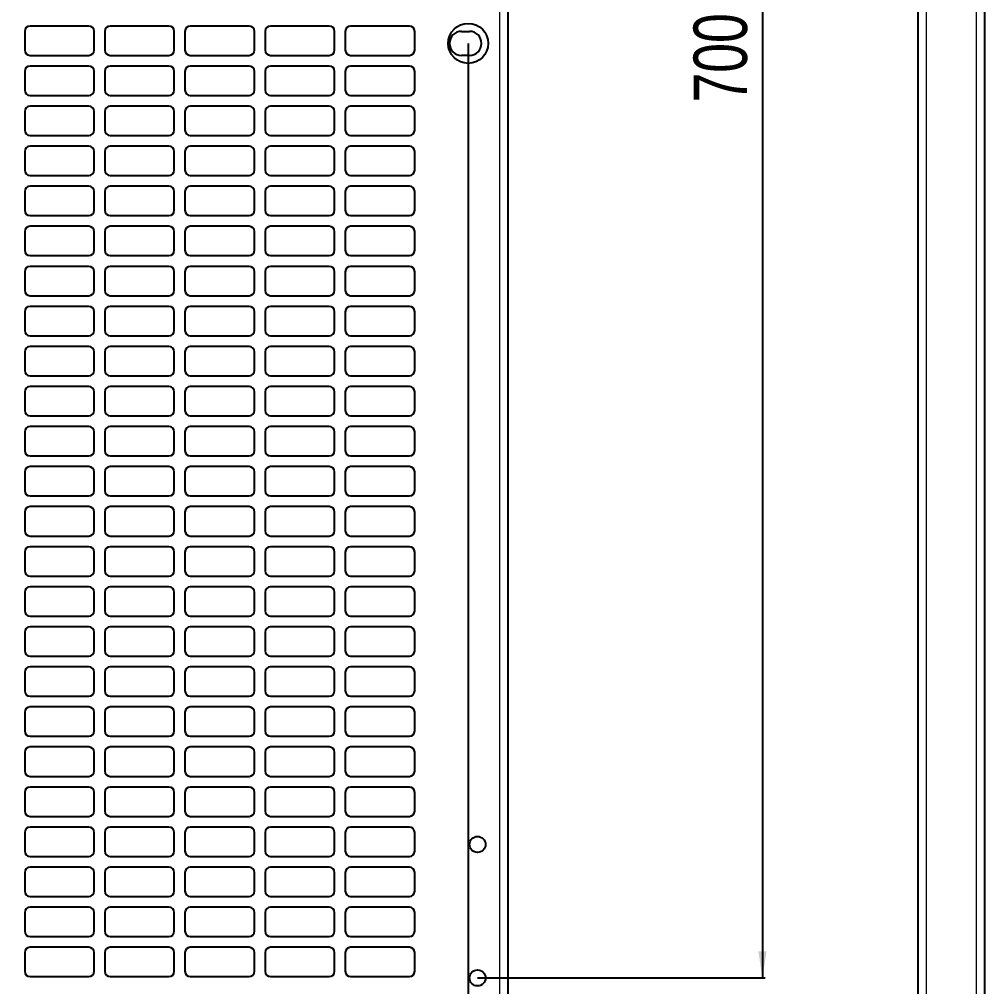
# Model space of a CAD drawing. Header units: millimetres. Extents: x -403 to 1106, y 650 to 1898.
# Drawn here: x 5.4 to 366.7, y 950.6 to 1312.9 of the extents above; entities that cross this region are included whole.
import ezdxf

# ---------------------------------------------------------------- set-up
doc = ezdxf.new("R2010")
doc.units = ezdxf.units.MM
doc.layers.add('FORMAT', color=7, linetype='Continuous')
doc.styles.add('SLDTEXTSTYLE0', font='TXT', dxfattribs={"width": 0.75})
doc.dimstyles.new('SLDDIMSTYLE0', dxfattribs={"dimtxt": 20, "dimasz": 10, "dimexe": 0, "dimexo": 0.0625, "dimgap": 5, "dimtad": 2, "dimdec": 1, "dimrnd": 1e-09, "dimzin": 12, "dimdsep": 46, "dimtxsty": 'SLDTEXTSTYLE0', "dimsah": 1, "dimcen": 0.09, "dimadec": 0, "dimazin": 3, "dimtfac": 1, "dimtofl": 0, "dimtmove": 0, "dimatfit": 3, "dimfxl": 0, "dimfrac": 2, "dimtolj": 1, "dimtzin": 12, "dimarcsym": 0})

# ---------------------------------------------------------------- blocks, each defined once
blk = doc.blocks.new('_D_2')
at = {"layer": 'FORMAT'}
for p, q in [((176.91, 1653.86), (284.55, 1653.86)), ((283.55, 1653.86), (283.55, 953.86)), ((176.91, 953.86), (284.55, 953.86))]:
    blk.add_line(p, q, dxfattribs=at)
for points in [[(283.55, 1653.86), (282.02, 1643.86), (285.09, 1643.86)], [(283.55, 953.86), (285.09, 963.86), (282.02, 963.86)]]:
    blk.add_solid(points, dxfattribs=at)
at = {"layer": 'FORMAT', "insert": (257.77, 1281.69), "char_height": 20, "attachment_point": 1, "rotation": 90, "style": 'SLDTEXTSTYLE0'}
blk.add_mtext('700', dxfattribs=at)
blk = doc.blocks.new('_D_4')
at = {"layer": 'FORMAT'}
for p, q in [((-282.6, 1303.85), (-282.6, 812.36)), ((173.4, 1303.85), (173.4, 812.36)), ((-282.6, 813.36), (173.4, 813.36))]:
    blk.add_line(p, q, dxfattribs=at)
for points in [[(-282.6, 813.36), (-272.6, 811.82), (-272.6, 814.9)], [(173.4, 813.36), (163.4, 814.9), (163.4, 811.82)]]:
    blk.add_solid(points, dxfattribs=at)
at = {"layer": 'FORMAT', "insert": (-76.76, 839.14), "char_height": 20, "attachment_point": 1, "style": 'SLDTEXTSTYLE0'}
blk.add_mtext('456', dxfattribs=at)

msp = doc.modelspace()

# ---------------------------------------------------------------- linework, layer by layer
at = {"color": 8, "linetype": 'Continuous', "lineweight": 18}
for p, q in [((185.3, 862.36), (185.3, 1745.36)), ((344.82, 1745.36), (344.82, 885.98)), ((363.62, 870.83), (363.62, 1745.36))]:
    msp.add_line(p, q, dxfattribs=at)
at = {"color": 7, "linetype": 'Continuous', "lineweight": 25}
for p, q in [((188.4, 862.36), (188.4, 1745.36)), ((366.72, 1745.36), (366.72, 873.73)), ((341.72, 1716.16), (341.72, 881.36)), ((7.4, 1308.36), (7.4, 1301.36)), ((31.4, 1310.36), (9.4, 1310.36)), ((33.4, 1301.36), (33.4, 1308.36)), ((37.4, 1308.36), (37.4, 1301.36)), ((61.4, 1310.36), (39.4, 1310.36)), ((63.4, 1301.36), (63.4, 1308.36)), ((67.4, 1308.36), (67.4, 1301.36)), ((91.4, 1310.36), (69.4, 1310.36)), ((93.4, 1301.36), (93.4, 1308.36)), ((97.4, 1308.36), (97.4, 1301.36)), ((121.4, 1310.36), (99.4, 1310.36)), ((123.4, 1301.36), (123.4, 1308.36)), ((127.4, 1308.36), (127.4, 1301.36)), ((151.4, 1310.36), (129.4, 1310.36)), ((153.4, 1301.36), (153.4, 1308.36)), ((170.9, 1308.36), (173.9, 1308.36)), ((9.4, 1299.36), (31.4, 1299.36)), ((39.4, 1299.36), (61.4, 1299.36)), ((69.4, 1299.36), (91.4, 1299.36)), ((99.4, 1299.36), (121.4, 1299.36)), ((129.4, 1299.36), (151.4, 1299.36)), ((173.9, 1299.36), (170.9, 1299.36)), ((7.4, 1293.36), (7.4, 1286.36)), ((31.4, 1295.36), (9.4, 1295.36)), ((33.4, 1286.36), (33.4, 1293.36)), ((37.4, 1293.36), (37.4, 1286.36)), ((61.4, 1295.36), (39.4, 1295.36)), ((63.4, 1286.36), (63.4, 1293.36)), ((67.4, 1293.36), (67.4, 1286.36)), ((91.4, 1295.36), (69.4, 1295.36)), ((93.4, 1286.36), (93.4, 1293.36)), ((97.4, 1293.36), (97.4, 1286.36)), ((121.4, 1295.36), (99.4, 1295.36)), ((123.4, 1286.36), (123.4, 1293.36)), ((127.4, 1293.36), (127.4, 1286.36)), ((151.4, 1295.36), (129.4, 1295.36)), ((153.4, 1286.36), (153.4, 1293.36)), ((9.4, 1284.36), (31.4, 1284.36)), ((39.4, 1284.36), (61.4, 1284.36)), ((69.4, 1284.36), (91.4, 1284.36)), ((99.4, 1284.36), (121.4, 1284.36)), ((129.4, 1284.36), (151.4, 1284.36)), ((31.4, 1280.36), (9.4, 1280.36)), ((61.4, 1280.36), (39.4, 1280.36)), ((91.4, 1280.36), (69.4, 1280.36)), ((121.4, 1280.36), (99.4, 1280.36)), ((151.4, 1280.36), (129.4, 1280.36)), ((7.4, 1278.36), (7.4, 1271.36)), ((33.4, 1271.36), (33.4, 1278.36)), ((37.4, 1278.36), (37.4, 1271.36)), ((63.4, 1271.36), (63.4, 1278.36)), ((67.4, 1278.36), (67.4, 1271.36)), ((93.4, 1271.36), (93.4, 1278.36)), ((97.4, 1278.36), (97.4, 1271.36)), ((123.4, 1271.36), (123.4, 1278.36)), ((127.4, 1278.36), (127.4, 1271.36)), ((153.4, 1271.36), (153.4, 1278.36)), ((9.4, 1269.36), (31.4, 1269.36)), ((39.4, 1269.36), (61.4, 1269.36)), ((69.4, 1269.36), (91.4, 1269.36)), ((99.4, 1269.36), (121.4, 1269.36)), ((129.4, 1269.36), (151.4, 1269.36)), ((31.4, 1265.36), (9.4, 1265.36)), ((61.4, 1265.36), (39.4, 1265.36)), ((91.4, 1265.36), (69.4, 1265.36)), ((121.4, 1265.36), (99.4, 1265.36)), ((151.4, 1265.36), (129.4, 1265.36)), ((7.4, 1263.36), (7.4, 1256.36)), ((33.4, 1256.36), (33.4, 1263.36)), ((37.4, 1263.36), (37.4, 1256.36)), ((63.4, 1256.36), (63.4, 1263.36)), ((67.4, 1263.36), (67.4, 1256.36)), ((93.4, 1256.36), (93.4, 1263.36)), ((97.4, 1263.36), (97.4, 1256.36)), ((123.4, 1256.36), (123.4, 1263.36)), ((127.4, 1263.36), (127.4, 1256.36)), ((153.4, 1256.36), (153.4, 1263.36)), ((9.4, 1254.36), (31.4, 1254.36)), ((39.4, 1254.36), (61.4, 1254.36)), ((69.4, 1254.36), (91.4, 1254.36)), ((99.4, 1254.36), (121.4, 1254.36)), ((129.4, 1254.36), (151.4, 1254.36)), ((31.4, 1250.36), (9.4, 1250.36)), ((61.4, 1250.36), (39.4, 1250.36)), ((91.4, 1250.36), (69.4, 1250.36)), ((121.4, 1250.36), (99.4, 1250.36)), ((151.4, 1250.36), (129.4, 1250.36)), ((7.4, 1248.36), (7.4, 1241.36)), ((33.4, 1241.36), (33.4, 1248.36)), ((37.4, 1248.36), (37.4, 1241.36)), ((63.4, 1241.36), (63.4, 1248.36)), ((67.4, 1248.36), (67.4, 1241.36)), ((93.4, 1241.36), (93.4, 1248.36)), ((97.4, 1248.36), (97.4, 1241.36)), ((123.4, 1241.36), (123.4, 1248.36)), ((127.4, 1248.36), (127.4, 1241.36)), ((153.4, 1241.36), (153.4, 1248.36)), ((9.4, 1239.36), (31.4, 1239.36)), ((39.4, 1239.36), (61.4, 1239.36)), ((69.4, 1239.36), (91.4, 1239.36)), ((99.4, 1239.36), (121.4, 1239.36)), ((129.4, 1239.36), (151.4, 1239.36)), ((31.4, 1235.36), (9.4, 1235.36)), ((61.4, 1235.36), (39.4, 1235.36)), ((91.4, 1235.36), (69.4, 1235.36)), ((121.4, 1235.36), (99.4, 1235.36)), ((151.4, 1235.36), (129.4, 1235.36)), ((7.4, 1233.36), (7.4, 1226.36)), ((33.4, 1226.36), (33.4, 1233.36)), ((37.4, 1233.36), (37.4, 1226.36)), ((63.4, 1226.36), (63.4, 1233.36)), ((67.4, 1233.36), (67.4, 1226.36)), ((93.4, 1226.36), (93.4, 1233.36)), ((97.4, 1233.36), (97.4, 1226.36)), ((123.4, 1226.36), (123.4, 1233.36)), ((127.4, 1233.36), (127.4, 1226.36)), ((153.4, 1226.36), (153.4, 1233.36)), ((9.4, 1224.36), (31.4, 1224.36)), ((39.4, 1224.36), (61.4, 1224.36)), ((69.4, 1224.36), (91.4, 1224.36)), ((99.4, 1224.36), (121.4, 1224.36)), ((129.4, 1224.36), (151.4, 1224.36)), ((7.4, 1218.36), (7.4, 1211.36)), ((31.4, 1220.36), (9.4, 1220.36)), ((33.4, 1211.36), (33.4, 1218.36)), ((37.4, 1218.36), (37.4, 1211.36)), ((61.4, 1220.36), (39.4, 1220.36)), ((63.4, 1211.36), (63.4, 1218.36)), ((67.4, 1218.36), (67.4, 1211.36)), ((91.4, 1220.36), (69.4, 1220.36)), ((93.4, 1211.36), (93.4, 1218.36)), ((97.4, 1218.36), (97.4, 1211.36)), ((121.4, 1220.36), (99.4, 1220.36)), ((123.4, 1211.36), (123.4, 1218.36)), ((127.4, 1218.36), (127.4, 1211.36)), ((151.4, 1220.36), (129.4, 1220.36)), ((153.4, 1211.36), (153.4, 1218.36)), ((9.4, 1209.36), (31.4, 1209.36)), ((39.4, 1209.36), (61.4, 1209.36)), ((69.4, 1209.36), (91.4, 1209.36)), ((99.4, 1209.36), (121.4, 1209.36)), ((129.4, 1209.36), (151.4, 1209.36)), ((7.4, 1203.36), (7.4, 1196.36)), ((31.4, 1205.36), (9.4, 1205.36)), ((33.4, 1196.36), (33.4, 1203.36)), ((37.4, 1203.36), (37.4, 1196.36)), ((61.4, 1205.36), (39.4, 1205.36)), ((63.4, 1196.36), (63.4, 1203.36)), ((67.4, 1203.36), (67.4, 1196.36)), ((91.4, 1205.36), (69.4, 1205.36)), ((93.4, 1196.36), (93.4, 1203.36)), ((97.4, 1203.36), (97.4, 1196.36)), ((121.4, 1205.36), (99.4, 1205.36)), ((123.4, 1196.36), (123.4, 1203.36)), ((127.4, 1203.36), (127.4, 1196.36)), ((151.4, 1205.36), (129.4, 1205.36)), ((153.4, 1196.36), (153.4, 1203.36)), ((9.4, 1194.36), (31.4, 1194.36)), ((39.4, 1194.36), (61.4, 1194.36)), ((69.4, 1194.36), (91.4, 1194.36)), ((99.4, 1194.36), (121.4, 1194.36)), ((129.4, 1194.36), (151.4, 1194.36)), ((7.4, 1188.36), (7.4, 1181.36)), ((31.4, 1190.36), (9.4, 1190.36)), ((33.4, 1181.36), (33.4, 1188.36)), ((37.4, 1188.36), (37.4, 1181.36)), ((61.4, 1190.36), (39.4, 1190.36)), ((63.4, 1181.36), (63.4, 1188.36)), ((67.4, 1188.36), (67.4, 1181.36)), ((91.4, 1190.36), (69.4, 1190.36)), ((93.4, 1181.36), (93.4, 1188.36)), ((97.4, 1188.36), (97.4, 1181.36)), ((121.4, 1190.36), (99.4, 1190.36)), ((123.4, 1181.36), (123.4, 1188.36)), ((127.4, 1188.36), (127.4, 1181.36)), ((151.4, 1190.36), (129.4, 1190.36)), ((153.4, 1181.36), (153.4, 1188.36)), ((9.4, 1179.36), (31.4, 1179.36)), ((39.4, 1179.36), (61.4, 1179.36)), ((69.4, 1179.36), (91.4, 1179.36)), ((99.4, 1179.36), (121.4, 1179.36)), ((129.4, 1179.36), (151.4, 1179.36)), ((31.4, 1175.36), (9.4, 1175.36)), ((61.4, 1175.36), (39.4, 1175.36)), ((91.4, 1175.36), (69.4, 1175.36)), ((121.4, 1175.36), (99.4, 1175.36)), ((151.4, 1175.36), (129.4, 1175.36)), ((7.4, 1173.36), (7.4, 1166.36)), ((33.4, 1166.36), (33.4, 1173.36)), ((37.4, 1173.36), (37.4, 1166.36)), ((63.4, 1166.36), (63.4, 1173.36)), ((67.4, 1173.36), (67.4, 1166.36)), ((93.4, 1166.36), (93.4, 1173.36)), ((97.4, 1173.36), (97.4, 1166.36)), ((123.4, 1166.36), (123.4, 1173.36)), ((127.4, 1173.36), (127.4, 1166.36)), ((153.4, 1166.36), (153.4, 1173.36)), ((9.4, 1164.36), (31.4, 1164.36)), ((39.4, 1164.36), (61.4, 1164.36)), ((69.4, 1164.36), (91.4, 1164.36)), ((99.4, 1164.36), (121.4, 1164.36)), ((129.4, 1164.36), (151.4, 1164.36)), ((31.4, 1160.36), (9.4, 1160.36)), ((61.4, 1160.36), (39.4, 1160.36)), ((91.4, 1160.36), (69.4, 1160.36)), ((121.4, 1160.36), (99.4, 1160.36)), ((151.4, 1160.36), (129.4, 1160.36)), ((7.4, 1158.36), (7.4, 1151.36)), ((33.4, 1151.36), (33.4, 1158.36)), ((37.4, 1158.36), (37.4, 1151.36)), ((63.4, 1151.36), (63.4, 1158.36)), ((67.4, 1158.36), (67.4, 1151.36)), ((93.4, 1151.36), (93.4, 1158.36)), ((97.4, 1158.36), (97.4, 1151.36)), ((123.4, 1151.36), (123.4, 1158.36)), ((127.4, 1158.36), (127.4, 1151.36)), ((153.4, 1151.36), (153.4, 1158.36)), ((9.4, 1149.36), (31.4, 1149.36)), ((39.4, 1149.36), (61.4, 1149.36)), ((69.4, 1149.36), (91.4, 1149.36)), ((99.4, 1149.36), (121.4, 1149.36)), ((129.4, 1149.36), (151.4, 1149.36)), ((31.4, 1145.36), (9.4, 1145.36)), ((61.4, 1145.36), (39.4, 1145.36)), ((91.4, 1145.36), (69.4, 1145.36)), ((121.4, 1145.36), (99.4, 1145.36)), ((151.4, 1145.36), (129.4, 1145.36)), ((7.4, 1143.36), (7.4, 1136.36)), ((33.4, 1136.36), (33.4, 1143.36)), ((37.4, 1143.36), (37.4, 1136.36)), ((63.4, 1136.36), (63.4, 1143.36)), ((67.4, 1143.36), (67.4, 1136.36)), ((93.4, 1136.36), (93.4, 1143.36)), ((97.4, 1143.36), (97.4, 1136.36)), ((123.4, 1136.36), (123.4, 1143.36)), ((127.4, 1143.36), (127.4, 1136.36)), ((153.4, 1136.36), (153.4, 1143.36)), ((9.4, 1134.36), (31.4, 1134.36)), ((39.4, 1134.36), (61.4, 1134.36)), ((69.4, 1134.36), (91.4, 1134.36)), ((99.4, 1134.36), (121.4, 1134.36)), ((129.4, 1134.36), (151.4, 1134.36)), ((31.4, 1130.36), (9.4, 1130.36)), ((61.4, 1130.36), (39.4, 1130.36)), ((91.4, 1130.36), (69.4, 1130.36)), ((121.4, 1130.36), (99.4, 1130.36)), ((151.4, 1130.36), (129.4, 1130.36)), ((7.4, 1128.36), (7.4, 1121.36)), ((33.4, 1121.36), (33.4, 1128.36)), ((37.4, 1128.36), (37.4, 1121.36)), ((63.4, 1121.36), (63.4, 1128.36)), ((67.4, 1128.36), (67.4, 1121.36)), ((93.4, 1121.36), (93.4, 1128.36)), ((97.4, 1128.36), (97.4, 1121.36)), ((123.4, 1121.36), (123.4, 1128.36)), ((127.4, 1128.36), (127.4, 1121.36)), ((153.4, 1121.36), (153.4, 1128.36)), ((9.4, 1119.36), (31.4, 1119.36)), ((39.4, 1119.36), (61.4, 1119.36)), ((69.4, 1119.36), (91.4, 1119.36)), ((99.4, 1119.36), (121.4, 1119.36)), ((129.4, 1119.36), (151.4, 1119.36)), ((7.4, 1113.36), (7.4, 1106.36)), ((31.4, 1115.36), (9.4, 1115.36)), ((33.4, 1106.36), (33.4, 1113.36)), ((37.4, 1113.36), (37.4, 1106.36)), ((61.4, 1115.36), (39.4, 1115.36)), ((63.4, 1106.36), (63.4, 1113.36)), ((67.4, 1113.36), (67.4, 1106.36)), ((91.4, 1115.36), (69.4, 1115.36)), ((93.4, 1106.36), (93.4, 1113.36)), ((97.4, 1113.36), (97.4, 1106.36)), ((121.4, 1115.36), (99.4, 1115.36)), ((123.4, 1106.36), (123.4, 1113.36)), ((127.4, 1113.36), (127.4, 1106.36)), ((151.4, 1115.36), (129.4, 1115.36)), ((153.4, 1106.36), (153.4, 1113.36)), ((9.4, 1104.36), (31.4, 1104.36)), ((39.4, 1104.36), (61.4, 1104.36)), ((69.4, 1104.36), (91.4, 1104.36)), ((99.4, 1104.36), (121.4, 1104.36)), ((129.4, 1104.36), (151.4, 1104.36)), ((7.4, 1098.36), (7.4, 1091.36)), ((31.4, 1100.36), (9.4, 1100.36)), ((33.4, 1091.36), (33.4, 1098.36)), ((37.4, 1098.36), (37.4, 1091.36)), ((61.4, 1100.36), (39.4, 1100.36)), ((63.4, 1091.36), (63.4, 1098.36)), ((67.4, 1098.36), (67.4, 1091.36)), ((91.4, 1100.36), (69.4, 1100.36)), ((93.4, 1091.36), (93.4, 1098.36)), ((97.4, 1098.36), (97.4, 1091.36)), ((121.4, 1100.36), (99.4, 1100.36)), ((123.4, 1091.36), (123.4, 1098.36)), ((127.4, 1098.36), (127.4, 1091.36)), ((151.4, 1100.36), (129.4, 1100.36)), ((153.4, 1091.36), (153.4, 1098.36)), ((9.4, 1089.36), (31.4, 1089.36)), ((39.4, 1089.36), (61.4, 1089.36)), ((69.4, 1089.36), (91.4, 1089.36)), ((99.4, 1089.36), (121.4, 1089.36)), ((129.4, 1089.36), (151.4, 1089.36)), ((7.4, 1083.36), (7.4, 1076.36)), ((31.4, 1085.36), (9.4, 1085.36)), ((33.4, 1076.36), (33.4, 1083.36)), ((37.4, 1083.36), (37.4, 1076.36)), ((61.4, 1085.36), (39.4, 1085.36)), ((63.4, 1076.36), (63.4, 1083.36)), ((67.4, 1083.36), (67.4, 1076.36)), ((91.4, 1085.36), (69.4, 1085.36)), ((93.4, 1076.36), (93.4, 1083.36)), ((97.4, 1083.36), (97.4, 1076.36)), ((121.4, 1085.36), (99.4, 1085.36)), ((123.4, 1076.36), (123.4, 1083.36)), ((127.4, 1083.36), (127.4, 1076.36)), ((151.4, 1085.36), (129.4, 1085.36)), ((153.4, 1076.36), (153.4, 1083.36)), ((9.4, 1074.36), (31.4, 1074.36)), ((39.4, 1074.36), (61.4, 1074.36)), ((69.4, 1074.36), (91.4, 1074.36)), ((99.4, 1074.36), (121.4, 1074.36)), ((129.4, 1074.36), (151.4, 1074.36)), ((31.4, 1070.36), (9.4, 1070.36)), ((61.4, 1070.36), (39.4, 1070.36)), ((91.4, 1070.36), (69.4, 1070.36)), ((121.4, 1070.36), (99.4, 1070.36)), ((151.4, 1070.36), (129.4, 1070.36)), ((7.4, 1068.36), (7.4, 1061.36)), ((33.4, 1061.36), (33.4, 1068.36)), ((37.4, 1068.36), (37.4, 1061.36)), ((63.4, 1061.36), (63.4, 1068.36)), ((67.4, 1068.36), (67.4, 1061.36)), ((93.4, 1061.36), (93.4, 1068.36)), ((97.4, 1068.36), (97.4, 1061.36)), ((123.4, 1061.36), (123.4, 1068.36)), ((127.4, 1068.36), (127.4, 1061.36)), ((153.4, 1061.36), (153.4, 1068.36)), ((9.4, 1059.36), (31.4, 1059.36)), ((39.4, 1059.36), (61.4, 1059.36)), ((69.4, 1059.36), (91.4, 1059.36)), ((99.4, 1059.36), (121.4, 1059.36)), ((129.4, 1059.36), (151.4, 1059.36)), ((31.4, 1055.36), (9.4, 1055.36)), ((61.4, 1055.36), (39.4, 1055.36)), ((91.4, 1055.36), (69.4, 1055.36)), ((121.4, 1055.36), (99.4, 1055.36)), ((151.4, 1055.36), (129.4, 1055.36)), ((7.4, 1053.36), (7.4, 1046.36)), ((33.4, 1046.36), (33.4, 1053.36)), ((37.4, 1053.36), (37.4, 1046.36)), ((63.4, 1046.36), (63.4, 1053.36)), ((67.4, 1053.36), (67.4, 1046.36)), ((93.4, 1046.36), (93.4, 1053.36)), ((97.4, 1053.36), (97.4, 1046.36)), ((123.4, 1046.36), (123.4, 1053.36)), ((127.4, 1053.36), (127.4, 1046.36)), ((153.4, 1046.36), (153.4, 1053.36)), ((9.4, 1044.36), (31.4, 1044.36)), ((39.4, 1044.36), (61.4, 1044.36)), ((69.4, 1044.36), (91.4, 1044.36)), ((99.4, 1044.36), (121.4, 1044.36)), ((129.4, 1044.36), (151.4, 1044.36)), ((31.4, 1040.36), (9.4, 1040.36)), ((61.4, 1040.36), (39.4, 1040.36)), ((91.4, 1040.36), (69.4, 1040.36)), ((121.4, 1040.36), (99.4, 1040.36)), ((151.4, 1040.36), (129.4, 1040.36)), ((7.4, 1038.36), (7.4, 1031.36)), ((33.4, 1031.36), (33.4, 1038.36)), ((37.4, 1038.36), (37.4, 1031.36)), ((63.4, 1031.36), (63.4, 1038.36)), ((67.4, 1038.36), (67.4, 1031.36)), ((93.4, 1031.36), (93.4, 1038.36)), ((97.4, 1038.36), (97.4, 1031.36)), ((123.4, 1031.36), (123.4, 1038.36)), ((127.4, 1038.36), (127.4, 1031.36)), ((153.4, 1031.36), (153.4, 1038.36)), ((9.4, 1029.36), (31.4, 1029.36)), ((39.4, 1029.36), (61.4, 1029.36)), ((69.4, 1029.36), (91.4, 1029.36)), ((99.4, 1029.36), (121.4, 1029.36)), ((129.4, 1029.36), (151.4, 1029.36)), ((31.4, 1025.36), (9.4, 1025.36)), ((61.4, 1025.36), (39.4, 1025.36)), ((91.4, 1025.36), (69.4, 1025.36)), ((121.4, 1025.36), (99.4, 1025.36)), ((151.4, 1025.36), (129.4, 1025.36)), ((7.4, 1023.36), (7.4, 1016.36)), ((33.4, 1016.36), (33.4, 1023.36)), ((37.4, 1023.36), (37.4, 1016.36)), ((63.4, 1016.36), (63.4, 1023.36)), ((67.4, 1023.36), (67.4, 1016.36)), ((93.4, 1016.36), (93.4, 1023.36)), ((97.4, 1023.36), (97.4, 1016.36)), ((123.4, 1016.36), (123.4, 1023.36)), ((127.4, 1023.36), (127.4, 1016.36)), ((153.4, 1016.36), (153.4, 1023.36)), ((9.4, 1014.36), (31.4, 1014.36)), ((39.4, 1014.36), (61.4, 1014.36)), ((69.4, 1014.36), (91.4, 1014.36)), ((99.4, 1014.36), (121.4, 1014.36)), ((129.4, 1014.36), (151.4, 1014.36)), ((7.4, 1008.36), (7.4, 1001.36)), ((31.4, 1010.36), (9.4, 1010.36)), ((33.4, 1001.36), (33.4, 1008.36)), ((37.4, 1008.36), (37.4, 1001.36)), ((61.4, 1010.36), (39.4, 1010.36)), ((63.4, 1001.36), (63.4, 1008.36)), ((67.4, 1008.36), (67.4, 1001.36)), ((91.4, 1010.36), (69.4, 1010.36)), ((93.4, 1001.36), (93.4, 1008.36)), ((97.4, 1008.36), (97.4, 1001.36)), ((121.4, 1010.36), (99.4, 1010.36)), ((123.4, 1001.36), (123.4, 1008.36)), ((127.4, 1008.36), (127.4, 1001.36)), ((151.4, 1010.36), (129.4, 1010.36)), ((153.4, 1001.36), (153.4, 1008.36)), ((9.4, 999.36), (31.4, 999.36)), ((39.4, 999.36), (61.4, 999.36)), ((69.4, 999.36), (91.4, 999.36)), ((99.4, 999.36), (121.4, 999.36)), ((129.4, 999.36), (151.4, 999.36)), ((7.4, 993.36), (7.4, 986.36)), ((31.4, 995.36), (9.4, 995.36)), ((33.4, 986.36), (33.4, 993.36)), ((37.4, 993.36), (37.4, 986.36)), ((61.4, 995.36), (39.4, 995.36)), ((63.4, 986.36), (63.4, 993.36)), ((67.4, 993.36), (67.4, 986.36)), ((91.4, 995.36), (69.4, 995.36)), ((93.4, 986.36), (93.4, 993.36)), ((97.4, 993.36), (97.4, 986.36)), ((121.4, 995.36), (99.4, 995.36)), ((123.4, 986.36), (123.4, 993.36)), ((127.4, 993.36), (127.4, 986.36)), ((151.4, 995.36), (129.4, 995.36)), ((153.4, 986.36), (153.4, 993.36)), ((9.4, 984.36), (31.4, 984.36)), ((39.4, 984.36), (61.4, 984.36)), ((69.4, 984.36), (91.4, 984.36)), ((99.4, 984.36), (121.4, 984.36)), ((129.4, 984.36), (151.4, 984.36)), ((7.4, 978.36), (7.4, 971.36)), ((31.4, 980.36), (9.4, 980.36)), ((33.4, 971.36), (33.4, 978.36)), ((37.4, 978.36), (37.4, 971.36)), ((61.4, 980.36), (39.4, 980.36)), ((63.4, 971.36), (63.4, 978.36)), ((67.4, 978.36), (67.4, 971.36)), ((91.4, 980.36), (69.4, 980.36)), ((93.4, 971.36), (93.4, 978.36)), ((97.4, 978.36), (97.4, 971.36)), ((121.4, 980.36), (99.4, 980.36)), ((123.4, 971.36), (123.4, 978.36)), ((127.4, 978.36), (127.4, 971.36)), ((151.4, 980.36), (129.4, 980.36)), ((153.4, 971.36), (153.4, 978.36)), ((9.4, 969.36), (31.4, 969.36)), ((39.4, 969.36), (61.4, 969.36)), ((69.4, 969.36), (91.4, 969.36)), ((99.4, 969.36), (121.4, 969.36)), ((129.4, 969.36), (151.4, 969.36)), ((31.4, 965.36), (9.4, 965.36)), ((61.4, 965.36), (39.4, 965.36)), ((91.4, 965.36), (69.4, 965.36)), ((121.4, 965.36), (99.4, 965.36)), ((151.4, 965.36), (129.4, 965.36)), ((7.4, 963.36), (7.4, 956.36)), ((33.4, 956.36), (33.4, 963.36)), ((37.4, 963.36), (37.4, 956.36)), ((63.4, 956.36), (63.4, 963.36)), ((67.4, 963.36), (67.4, 956.36)), ((93.4, 956.36), (93.4, 963.36)), ((97.4, 963.36), (97.4, 956.36)), ((123.4, 956.36), (123.4, 963.36)), ((127.4, 963.36), (127.4, 956.36)), ((153.4, 956.36), (153.4, 963.36)), ((9.4, 954.36), (31.4, 954.36)), ((39.4, 954.36), (61.4, 954.36)), ((69.4, 954.36), (91.4, 954.36)), ((99.4, 954.36), (121.4, 954.36)), ((129.4, 954.36), (151.4, 954.36))]:
    msp.add_line(p, q, dxfattribs=at)
for centre, radius in [((173.4, 1303.86), 7.5), ((176.9, 1003.86), 3), ((176.9, 953.86), 3)]:
    msp.add_circle(centre, radius, dxfattribs=at)
for centre, radius, start, end in [((9.4, 1308.36), 2, 90, 180), ((31.4, 1308.36), 2, 0, 90), ((39.4, 1308.36), 2, 90, 180), ((61.4, 1308.36), 2, 0, 90), ((69.4, 1308.36), 2, 90, 180), ((91.4, 1308.36), 2, 0, 90), ((99.4, 1308.36), 2, 90, 180), ((121.4, 1308.36), 2, 0, 90), ((129.4, 1308.36), 2, 90, 180), ((151.4, 1308.36), 2, 0, 90), ((170.9, 1303.86), 4.5, 90, 270), ((173.9, 1303.86), 4.5, 270, 90), ((9.4, 1301.36), 2, 180, 270), ((31.4, 1301.36), 2, 270, 0), ((39.4, 1301.36), 2, 180, 270), ((61.4, 1301.36), 2, 270, 0), ((69.4, 1301.36), 2, 180, 270), ((91.4, 1301.36), 2, 270, 0), ((99.4, 1301.36), 2, 180, 270), ((121.4, 1301.36), 2, 270, 0), ((129.4, 1301.36), 2, 180, 270), ((151.4, 1301.36), 2, 270, 0), ((9.4, 1293.36), 2, 90, 180), ((31.4, 1293.36), 2, 0, 90), ((39.4, 1293.36), 2, 90, 180), ((61.4, 1293.36), 2, 0, 90), ((69.4, 1293.36), 2, 90, 180), ((91.4, 1293.36), 2, 0, 90), ((99.4, 1293.36), 2, 90, 180), ((121.4, 1293.36), 2, 0, 90), ((129.4, 1293.36), 2, 90, 180), ((151.4, 1293.36), 2, 0, 90), ((9.4, 1286.36), 2, 180, 270), ((31.4, 1286.36), 2, 270, 0), ((39.4, 1286.36), 2, 180, 270), ((61.4, 1286.36), 2, 270, 0), ((69.4, 1286.36), 2, 180, 270), ((91.4, 1286.36), 2, 270, 0), ((99.4, 1286.36), 2, 180, 270), ((121.4, 1286.36), 2, 270, 0), ((129.4, 1286.36), 2, 180, 270), ((151.4, 1286.36), 2, 270, 0), ((9.4, 1278.36), 2, 90, 180), ((31.4, 1278.36), 2, 0, 90), ((39.4, 1278.36), 2, 90, 180), ((61.4, 1278.36), 2, 0, 90), ((69.4, 1278.36), 2, 90, 180), ((91.4, 1278.36), 2, 0, 90), ((99.4, 1278.36), 2, 90, 180), ((121.4, 1278.36), 2, 0, 90), ((129.4, 1278.36), 2, 90, 180), ((151.4, 1278.36), 2, 0, 90), ((9.4, 1271.36), 2, 180, 270), ((31.4, 1271.36), 2, 270, 0), ((39.4, 1271.36), 2, 180, 270), ((61.4, 1271.36), 2, 270, 0), ((69.4, 1271.36), 2, 180, 270), ((91.4, 1271.36), 2, 270, 0), ((99.4, 1271.36), 2, 180, 270), ((121.4, 1271.36), 2, 270, 0), ((129.4, 1271.36), 2, 180, 270), ((151.4, 1271.36), 2, 270, 0), ((9.4, 1263.36), 2, 90, 180), ((31.4, 1263.36), 2, 0, 90), ((39.4, 1263.36), 2, 90, 180), ((61.4, 1263.36), 2, 0, 90), ((69.4, 1263.36), 2, 90, 180), ((91.4, 1263.36), 2, 0, 90), ((99.4, 1263.36), 2, 90, 180), ((121.4, 1263.36), 2, 0, 90), ((129.4, 1263.36), 2, 90, 180), ((151.4, 1263.36), 2, 0, 90), ((9.4, 1256.36), 2, 180, 270), ((31.4, 1256.36), 2, 270, 0), ((39.4, 1256.36), 2, 180, 270), ((61.4, 1256.36), 2, 270, 0), ((69.4, 1256.36), 2, 180, 270), ((91.4, 1256.36), 2, 270, 0), ((99.4, 1256.36), 2, 180, 270), ((121.4, 1256.36), 2, 270, 0), ((129.4, 1256.36), 2, 180, 270), ((151.4, 1256.36), 2, 270, 0), ((9.4, 1248.36), 2, 90, 180), ((31.4, 1248.36), 2, 0, 90), ((39.4, 1248.36), 2, 90, 180), ((61.4, 1248.36), 2, 0, 90), ((69.4, 1248.36), 2, 90, 180), ((91.4, 1248.36), 2, 0, 90), ((99.4, 1248.36), 2, 90, 180), ((121.4, 1248.36), 2, 0, 90), ((129.4, 1248.36), 2, 90, 180), ((151.4, 1248.36), 2, 0, 90), ((9.4, 1241.36), 2, 180, 270), ((31.4, 1241.36), 2, 270, 0), ((39.4, 1241.36), 2, 180, 270), ((61.4, 1241.36), 2, 270, 0), ((69.4, 1241.36), 2, 180, 270), ((91.4, 1241.36), 2, 270, 0), ((99.4, 1241.36), 2, 180, 270), ((121.4, 1241.36), 2, 270, 0), ((129.4, 1241.36), 2, 180, 270), ((151.4, 1241.36), 2, 270, 0), ((9.4, 1233.36), 2, 90, 180), ((31.4, 1233.36), 2, 0, 90), ((39.4, 1233.36), 2, 90, 180), ((61.4, 1233.36), 2, 0, 90), ((69.4, 1233.36), 2, 90, 180), ((91.4, 1233.36), 2, 0, 90), ((99.4, 1233.36), 2, 90, 180), ((121.4, 1233.36), 2, 0, 90), ((129.4, 1233.36), 2, 90, 180), ((151.4, 1233.36), 2, 0, 90), ((9.4, 1226.36), 2, 180, 270), ((31.4, 1226.36), 2, 270, 0), ((39.4, 1226.36), 2, 180, 270), ((61.4, 1226.36), 2, 270, 0), ((69.4, 1226.36), 2, 180, 270), ((91.4, 1226.36), 2, 270, 0), ((99.4, 1226.36), 2, 180, 270), ((121.4, 1226.36), 2, 270, 0), ((129.4, 1226.36), 2, 180, 270), ((151.4, 1226.36), 2, 270, 0), ((9.4, 1218.36), 2, 90, 180), ((31.4, 1218.36), 2, 0, 90), ((39.4, 1218.36), 2, 90, 180), ((61.4, 1218.36), 2, 0, 90), ((69.4, 1218.36), 2, 90, 180), ((91.4, 1218.36), 2, 0, 90), ((99.4, 1218.36), 2, 90, 180), ((121.4, 1218.36), 2, 0, 90), ((129.4, 1218.36), 2, 90, 180), ((151.4, 1218.36), 2, 0, 90), ((9.4, 1211.36), 2, 180, 270), ((31.4, 1211.36), 2, 270, 0), ((39.4, 1211.36), 2, 180, 270), ((61.4, 1211.36), 2, 270, 0), ((69.4, 1211.36), 2, 180, 270), ((91.4, 1211.36), 2, 270, 0), ((99.4, 1211.36), 2, 180, 270), ((121.4, 1211.36), 2, 270, 0), ((129.4, 1211.36), 2, 180, 270), ((151.4, 1211.36), 2, 270, 0), ((9.4, 1203.36), 2, 90, 180), ((31.4, 1203.36), 2, 0, 90), ((39.4, 1203.36), 2, 90, 180), ((61.4, 1203.36), 2, 0, 90), ((69.4, 1203.36), 2, 90, 180), ((91.4, 1203.36), 2, 0, 90), ((99.4, 1203.36), 2, 90, 180), ((121.4, 1203.36), 2, 0, 90), ((129.4, 1203.36), 2, 90, 180), ((151.4, 1203.36), 2, 0, 90), ((9.4, 1196.36), 2, 180, 270), ((31.4, 1196.36), 2, 270, 0), ((39.4, 1196.36), 2, 180, 270), ((61.4, 1196.36), 2, 270, 0), ((69.4, 1196.36), 2, 180, 270), ((91.4, 1196.36), 2, 270, 0), ((99.4, 1196.36), 2, 180, 270), ((121.4, 1196.36), 2, 270, 0), ((129.4, 1196.36), 2, 180, 270), ((151.4, 1196.36), 2, 270, 0), ((9.4, 1188.36), 2, 90, 180), ((31.4, 1188.36), 2, 0, 90), ((39.4, 1188.36), 2, 90, 180), ((61.4, 1188.36), 2, 0, 90), ((69.4, 1188.36), 2, 90, 180), ((91.4, 1188.36), 2, 0, 90), ((99.4, 1188.36), 2, 90, 180), ((121.4, 1188.36), 2, 0, 90), ((129.4, 1188.36), 2, 90, 180), ((151.4, 1188.36), 2, 0, 90), ((9.4, 1181.36), 2, 180, 270), ((31.4, 1181.36), 2, 270, 0), ((39.4, 1181.36), 2, 180, 270), ((61.4, 1181.36), 2, 270, 0), ((69.4, 1181.36), 2, 180, 270), ((91.4, 1181.36), 2, 270, 0), ((99.4, 1181.36), 2, 180, 270), ((121.4, 1181.36), 2, 270, 0), ((129.4, 1181.36), 2, 180, 270), ((151.4, 1181.36), 2, 270, 0), ((9.4, 1173.36), 2, 90, 180), ((31.4, 1173.36), 2, 0, 90), ((39.4, 1173.36), 2, 90, 180), ((61.4, 1173.36), 2, 0, 90), ((69.4, 1173.36), 2, 90, 180), ((91.4, 1173.36), 2, 0, 90), ((99.4, 1173.36), 2, 90, 180), ((121.4, 1173.36), 2, 0, 90), ((129.4, 1173.36), 2, 90, 180), ((151.4, 1173.36), 2, 0, 90), ((9.4, 1166.36), 2, 180, 270), ((31.4, 1166.36), 2, 270, 0), ((39.4, 1166.36), 2, 180, 270), ((61.4, 1166.36), 2, 270, 0), ((69.4, 1166.36), 2, 180, 270), ((91.4, 1166.36), 2, 270, 0), ((99.4, 1166.36), 2, 180, 270), ((121.4, 1166.36), 2, 270, 0), ((129.4, 1166.36), 2, 180, 270), ((151.4, 1166.36), 2, 270, 0), ((9.4, 1158.36), 2, 90, 180), ((31.4, 1158.36), 2, 0, 90), ((39.4, 1158.36), 2, 90, 180), ((61.4, 1158.36), 2, 0, 90), ((69.4, 1158.36), 2, 90, 180), ((91.4, 1158.36), 2, 0, 90), ((99.4, 1158.36), 2, 90, 180), ((121.4, 1158.36), 2, 0, 90), ((129.4, 1158.36), 2, 90, 180), ((151.4, 1158.36), 2, 0, 90), ((9.4, 1151.36), 2, 180, 270), ((31.4, 1151.36), 2, 270, 0), ((39.4, 1151.36), 2, 180, 270), ((61.4, 1151.36), 2, 270, 0), ((69.4, 1151.36), 2, 180, 270), ((91.4, 1151.36), 2, 270, 0), ((99.4, 1151.36), 2, 180, 270), ((121.4, 1151.36), 2, 270, 0), ((129.4, 1151.36), 2, 180, 270), ((151.4, 1151.36), 2, 270, 0), ((9.4, 1143.36), 2, 90, 180), ((31.4, 1143.36), 2, 0, 90), ((39.4, 1143.36), 2, 90, 180), ((61.4, 1143.36), 2, 0, 90), ((69.4, 1143.36), 2, 90, 180), ((91.4, 1143.36), 2, 0, 90), ((99.4, 1143.36), 2, 90, 180), ((121.4, 1143.36), 2, 0, 90), ((129.4, 1143.36), 2, 90, 180), ((151.4, 1143.36), 2, 0, 90), ((9.4, 1136.36), 2, 180, 270), ((31.4, 1136.36), 2, 270, 0), ((39.4, 1136.36), 2, 180, 270), ((61.4, 1136.36), 2, 270, 0), ((69.4, 1136.36), 2, 180, 270), ((91.4, 1136.36), 2, 270, 0), ((99.4, 1136.36), 2, 180, 270), ((121.4, 1136.36), 2, 270, 0), ((129.4, 1136.36), 2, 180, 270), ((151.4, 1136.36), 2, 270, 0), ((9.4, 1128.36), 2, 90, 180), ((31.4, 1128.36), 2, 0, 90), ((39.4, 1128.36), 2, 90, 180), ((61.4, 1128.36), 2, 0, 90), ((69.4, 1128.36), 2, 90, 180), ((91.4, 1128.36), 2, 0, 90), ((99.4, 1128.36), 2, 90, 180), ((121.4, 1128.36), 2, 0, 90), ((129.4, 1128.36), 2, 90, 180), ((151.4, 1128.36), 2, 0, 90), ((9.4, 1121.36), 2, 180, 270), ((31.4, 1121.36), 2, 270, 0), ((39.4, 1121.36), 2, 180, 270), ((61.4, 1121.36), 2, 270, 0), ((69.4, 1121.36), 2, 180, 270), ((91.4, 1121.36), 2, 270, 0), ((99.4, 1121.36), 2, 180, 270), ((121.4, 1121.36), 2, 270, 0), ((129.4, 1121.36), 2, 180, 270), ((151.4, 1121.36), 2, 270, 0), ((9.4, 1113.36), 2, 90, 180), ((31.4, 1113.36), 2, 0, 90), ((39.4, 1113.36), 2, 90, 180), ((61.4, 1113.36), 2, 0, 90), ((69.4, 1113.36), 2, 90, 180), ((91.4, 1113.36), 2, 0, 90), ((99.4, 1113.36), 2, 90, 180), ((121.4, 1113.36), 2, 0, 90), ((129.4, 1113.36), 2, 90, 180), ((151.4, 1113.36), 2, 0, 90), ((9.4, 1106.36), 2, 180, 270), ((31.4, 1106.36), 2, 270, 0), ((39.4, 1106.36), 2, 180, 270), ((61.4, 1106.36), 2, 270, 0), ((69.4, 1106.36), 2, 180, 270), ((91.4, 1106.36), 2, 270, 0), ((99.4, 1106.36), 2, 180, 270), ((121.4, 1106.36), 2, 270, 0), ((129.4, 1106.36), 2, 180, 270), ((151.4, 1106.36), 2, 270, 0), ((9.4, 1098.36), 2, 90, 180), ((31.4, 1098.36), 2, 0, 90), ((39.4, 1098.36), 2, 90, 180), ((61.4, 1098.36), 2, 0, 90), ((69.4, 1098.36), 2, 90, 180), ((91.4, 1098.36), 2, 0, 90), ((99.4, 1098.36), 2, 90, 180), ((121.4, 1098.36), 2, 0, 90), ((129.4, 1098.36), 2, 90, 180), ((151.4, 1098.36), 2, 0, 90), ((9.4, 1091.36), 2, 180, 270), ((31.4, 1091.36), 2, 270, 0), ((39.4, 1091.36), 2, 180, 270), ((61.4, 1091.36), 2, 270, 0), ((69.4, 1091.36), 2, 180, 270), ((91.4, 1091.36), 2, 270, 0), ((99.4, 1091.36), 2, 180, 270), ((121.4, 1091.36), 2, 270, 0), ((129.4, 1091.36), 2, 180, 270), ((151.4, 1091.36), 2, 270, 0), ((9.4, 1083.36), 2, 90, 180), ((31.4, 1083.36), 2, 0, 90), ((39.4, 1083.36), 2, 90, 180), ((61.4, 1083.36), 2, 0, 90), ((69.4, 1083.36), 2, 90, 180), ((91.4, 1083.36), 2, 0, 90), ((99.4, 1083.36), 2, 90, 180), ((121.4, 1083.36), 2, 0, 90), ((129.4, 1083.36), 2, 90, 180), ((151.4, 1083.36), 2, 0, 90), ((9.4, 1076.36), 2, 180, 270), ((31.4, 1076.36), 2, 270, 0), ((39.4, 1076.36), 2, 180, 270), ((61.4, 1076.36), 2, 270, 0), ((69.4, 1076.36), 2, 180, 270), ((91.4, 1076.36), 2, 270, 0), ((99.4, 1076.36), 2, 180, 270), ((121.4, 1076.36), 2, 270, 0), ((129.4, 1076.36), 2, 180, 270), ((151.4, 1076.36), 2, 270, 0), ((9.4, 1068.36), 2, 90, 180), ((31.4, 1068.36), 2, 0, 90), ((39.4, 1068.36), 2, 90, 180), ((61.4, 1068.36), 2, 0, 90), ((69.4, 1068.36), 2, 90, 180), ((91.4, 1068.36), 2, 0, 90), ((99.4, 1068.36), 2, 90, 180), ((121.4, 1068.36), 2, 0, 90), ((129.4, 1068.36), 2, 90, 180), ((151.4, 1068.36), 2, 0, 90), ((9.4, 1061.36), 2, 180, 270), ((31.4, 1061.36), 2, 270, 0), ((39.4, 1061.36), 2, 180, 270), ((61.4, 1061.36), 2, 270, 0), ((69.4, 1061.36), 2, 180, 270), ((91.4, 1061.36), 2, 270, 0), ((99.4, 1061.36), 2, 180, 270), ((121.4, 1061.36), 2, 270, 0), ((129.4, 1061.36), 2, 180, 270), ((151.4, 1061.36), 2, 270, 0), ((9.4, 1053.36), 2, 90, 180), ((31.4, 1053.36), 2, 0, 90), ((39.4, 1053.36), 2, 90, 180), ((61.4, 1053.36), 2, 0, 90), ((69.4, 1053.36), 2, 90, 180), ((91.4, 1053.36), 2, 0, 90), ((99.4, 1053.36), 2, 90, 180), ((121.4, 1053.36), 2, 0, 90), ((129.4, 1053.36), 2, 90, 180), ((151.4, 1053.36), 2, 0, 90), ((9.4, 1046.36), 2, 180, 270), ((31.4, 1046.36), 2, 270, 0), ((39.4, 1046.36), 2, 180, 270), ((61.4, 1046.36), 2, 270, 0), ((69.4, 1046.36), 2, 180, 270), ((91.4, 1046.36), 2, 270, 0), ((99.4, 1046.36), 2, 180, 270), ((121.4, 1046.36), 2, 270, 0), ((129.4, 1046.36), 2, 180, 270), ((151.4, 1046.36), 2, 270, 0), ((9.4, 1038.36), 2, 90, 180), ((31.4, 1038.36), 2, 0, 90), ((39.4, 1038.36), 2, 90, 180), ((61.4, 1038.36), 2, 0, 90), ((69.4, 1038.36), 2, 90, 180), ((91.4, 1038.36), 2, 0, 90), ((99.4, 1038.36), 2, 90, 180), ((121.4, 1038.36), 2, 0, 90), ((129.4, 1038.36), 2, 90, 180), ((151.4, 1038.36), 2, 0, 90), ((9.4, 1031.36), 2, 180, 270), ((31.4, 1031.36), 2, 270, 0), ((39.4, 1031.36), 2, 180, 270), ((61.4, 1031.36), 2, 270, 0), ((69.4, 1031.36), 2, 180, 270), ((91.4, 1031.36), 2, 270, 0), ((99.4, 1031.36), 2, 180, 270), ((121.4, 1031.36), 2, 270, 0), ((129.4, 1031.36), 2, 180, 270), ((151.4, 1031.36), 2, 270, 0), ((9.4, 1023.36), 2, 90, 180), ((31.4, 1023.36), 2, 0, 90), ((39.4, 1023.36), 2, 90, 180), ((61.4, 1023.36), 2, 0, 90), ((69.4, 1023.36), 2, 90, 180), ((91.4, 1023.36), 2, 0, 90), ((99.4, 1023.36), 2, 90, 180), ((121.4, 1023.36), 2, 0, 90), ((129.4, 1023.36), 2, 90, 180), ((151.4, 1023.36), 2, 0, 90), ((9.4, 1016.36), 2, 180, 270), ((31.4, 1016.36), 2, 270, 0), ((39.4, 1016.36), 2, 180, 270), ((61.4, 1016.36), 2, 270, 0), ((69.4, 1016.36), 2, 180, 270), ((91.4, 1016.36), 2, 270, 0), ((99.4, 1016.36), 2, 180, 270), ((121.4, 1016.36), 2, 270, 0), ((129.4, 1016.36), 2, 180, 270), ((151.4, 1016.36), 2, 270, 0), ((9.4, 1008.36), 2, 90, 180), ((31.4, 1008.36), 2, 0, 90), ((39.4, 1008.36), 2, 90, 180), ((61.4, 1008.36), 2, 0, 90), ((69.4, 1008.36), 2, 90, 180), ((91.4, 1008.36), 2, 0, 90), ((99.4, 1008.36), 2, 90, 180), ((121.4, 1008.36), 2, 0, 90), ((129.4, 1008.36), 2, 90, 180), ((151.4, 1008.36), 2, 0, 90), ((9.4, 1001.36), 2, 180, 270), ((31.4, 1001.36), 2, 270, 0), ((39.4, 1001.36), 2, 180, 270), ((61.4, 1001.36), 2, 270, 0), ((69.4, 1001.36), 2, 180, 270), ((91.4, 1001.36), 2, 270, 0), ((99.4, 1001.36), 2, 180, 270), ((121.4, 1001.36), 2, 270, 0), ((129.4, 1001.36), 2, 180, 270), ((151.4, 1001.36), 2, 270, 0), ((9.4, 993.36), 2, 90, 180), ((31.4, 993.36), 2, 0, 90), ((39.4, 993.36), 2, 90, 180), ((61.4, 993.36), 2, 0, 90), ((69.4, 993.36), 2, 90, 180), ((91.4, 993.36), 2, 0, 90), ((99.4, 993.36), 2, 90, 180), ((121.4, 993.36), 2, 0, 90), ((129.4, 993.36), 2, 90, 180), ((151.4, 993.36), 2, 0, 90), ((9.4, 986.36), 2, 180, 270), ((31.4, 986.36), 2, 270, 0), ((39.4, 986.36), 2, 180, 270), ((61.4, 986.36), 2, 270, 0), ((69.4, 986.36), 2, 180, 270), ((91.4, 986.36), 2, 270, 0), ((99.4, 986.36), 2, 180, 270), ((121.4, 986.36), 2, 270, 0), ((129.4, 986.36), 2, 180, 270), ((151.4, 986.36), 2, 270, 0), ((9.4, 978.36), 2, 90, 180), ((31.4, 978.36), 2, 0, 90), ((39.4, 978.36), 2, 90, 180), ((61.4, 978.36), 2, 0, 90), ((69.4, 978.36), 2, 90, 180), ((91.4, 978.36), 2, 0, 90), ((99.4, 978.36), 2, 90, 180), ((121.4, 978.36), 2, 0, 90), ((129.4, 978.36), 2, 90, 180), ((151.4, 978.36), 2, 0, 90), ((9.4, 971.36), 2, 180, 270), ((31.4, 971.36), 2, 270, 0), ((39.4, 971.36), 2, 180, 270), ((61.4, 971.36), 2, 270, 0), ((69.4, 971.36), 2, 180, 270), ((91.4, 971.36), 2, 270, 0), ((99.4, 971.36), 2, 180, 270), ((121.4, 971.36), 2, 270, 0), ((129.4, 971.36), 2, 180, 270), ((151.4, 971.36), 2, 270, 0), ((9.4, 963.36), 2, 90, 180), ((31.4, 963.36), 2, 0, 90), ((39.4, 963.36), 2, 90, 180), ((61.4, 963.36), 2, 0, 90), ((69.4, 963.36), 2, 90, 180), ((91.4, 963.36), 2, 0, 90), ((99.4, 963.36), 2, 90, 180), ((121.4, 963.36), 2, 0, 90), ((129.4, 963.36), 2, 90, 180), ((151.4, 963.36), 2, 0, 90), ((9.4, 956.36), 2, 180, 270), ((31.4, 956.36), 2, 270, 0), ((39.4, 956.36), 2, 180, 270), ((61.4, 956.36), 2, 270, 0), ((69.4, 956.36), 2, 180, 270), ((91.4, 956.36), 2, 270, 0), ((99.4, 956.36), 2, 180, 270), ((121.4, 956.36), 2, 270, 0), ((129.4, 956.36), 2, 180, 270), ((151.4, 956.36), 2, 270, 0)]:
    msp.add_arc(centre, radius, start, end, dxfattribs=at)

# ---------------------------------------------------------------- dimensions: what is measured, and where the dimension line sits
at = {"layer": 'FORMAT'}
for base, p1, p2, angle, picture, middle in [((283.55, 953.86), (176.9, 1653.86), (176.9, 953.86), 90, '_D_2', (283.55, 1303.86)), ((173.4, 813.36), (-282.6, 1303.86), (173.4, 1303.86), 0, '_D_4', (-54.6, 813.36))]:
    dim = msp.add_linear_dim(base=base, p1=p1, p2=p2, angle=angle, dimstyle='SLDDIMSTYLE0', dxfattribs=at)
    dim.commit()
    dim.dimension.update_dxf_attribs({"geometry": picture, "text_midpoint": middle, "dimtype": 160})

doc.saveas('drawing.dxf')
